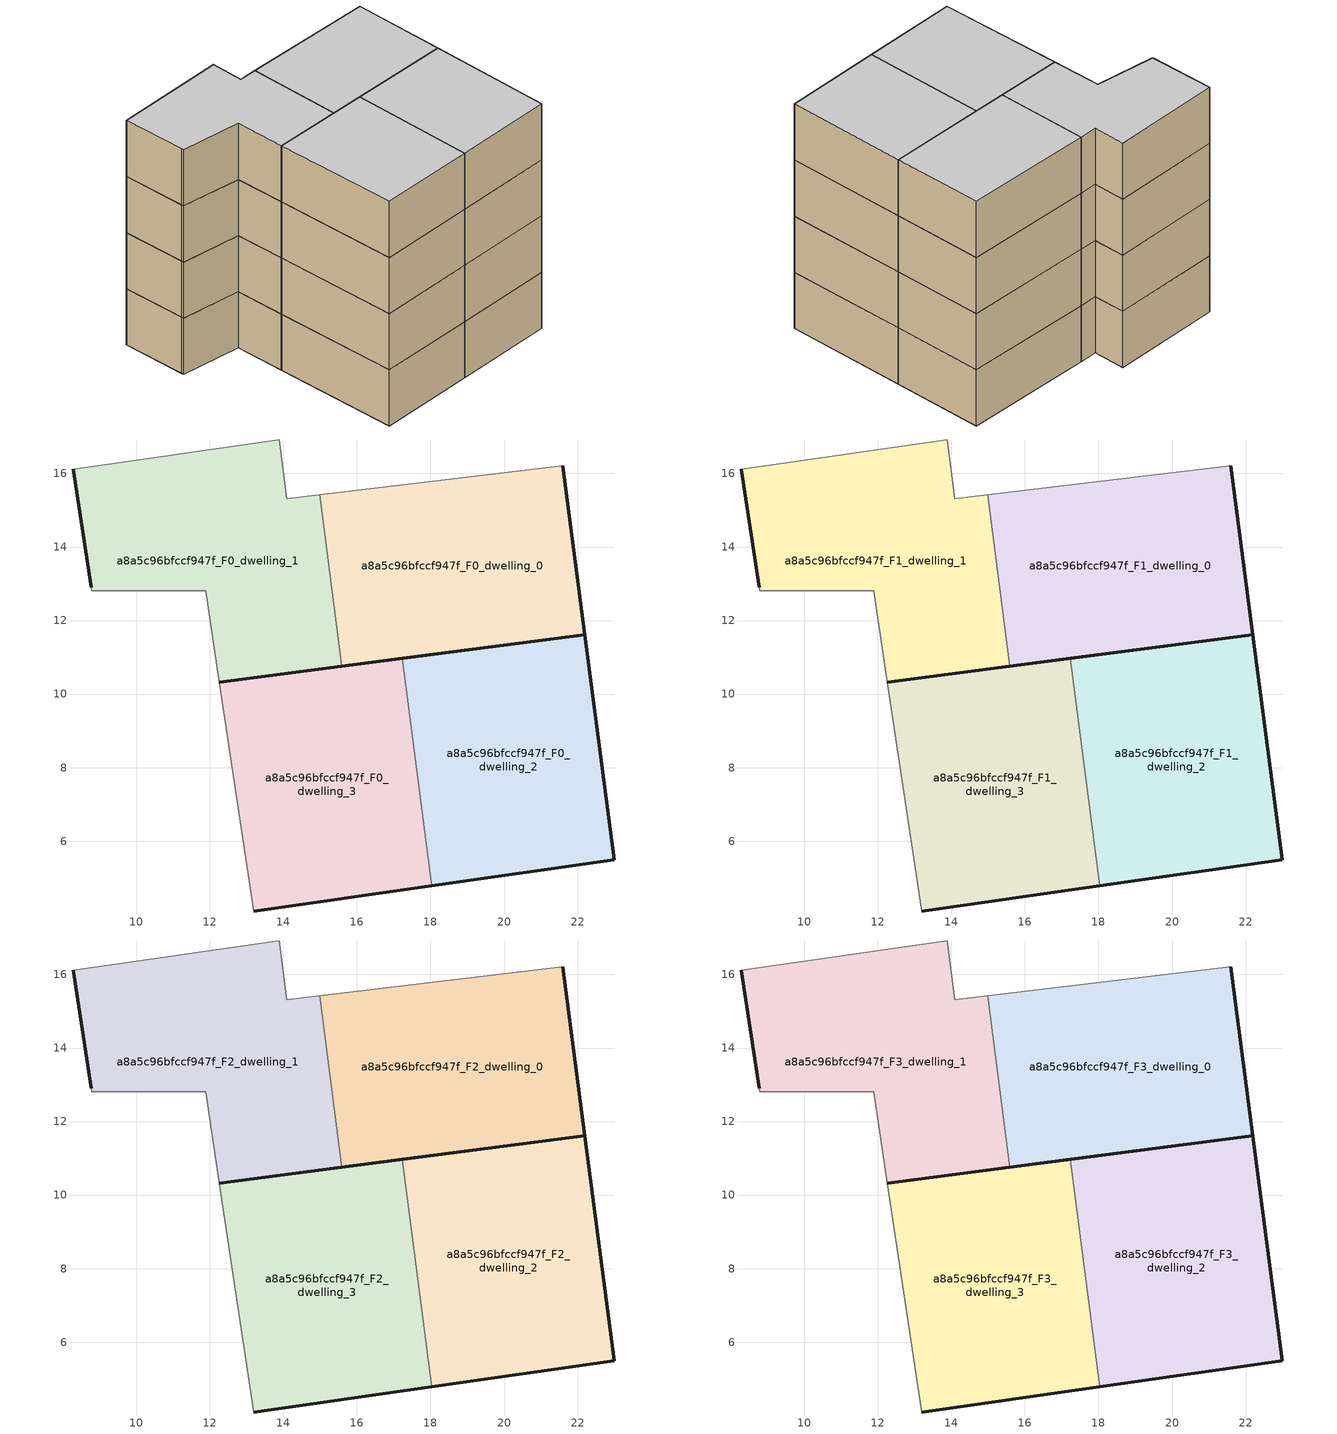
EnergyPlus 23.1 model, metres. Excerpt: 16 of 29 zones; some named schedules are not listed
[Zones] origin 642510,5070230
a8a5c96bfccf947f_F0_dwelling_0
 floor ground (EU_floor_Construction): 22.2,11.62 21.6,16.21 14.99,15.42 15.59,10.76 z0
 wall outside (EU_wall_Construction): 21.6,16.21 22.2,11.62 15.59,10.76 z0:3
 wall adiabatic (EU_wall_Construction): 14.99,15.42 21.6,16.21 z0:3
 wall to a8a5c96bfccf947f_F0_dwelling_1 (EU_wall_Construction): 15.59,10.76 14.99,15.42 z0:3
a8a5c96bfccf947f_F0_dwelling_1
 floor ground (EU_floor_Construction): 15.59,10.76 14.99,15.42 14.09,15.31 13.89,16.91 8.29,16.11 8.77,12.9 8.79,12.81 11.89,12.81 12.26,10.33 z0
 wall outside (EU_wall_Construction): 8.77,12.9 8.29,16.11 / 15.59,10.76 12.26,10.33 z0:3
 wall adiabatic (EU_wall_Construction): 8.29,16.11 13.89,16.91 14.09,15.31 14.99,15.42 / 12.26,10.33 11.89,12.81 8.79,12.81 8.77,12.9 z0:3
a8a5c96bfccf947f_F0_dwelling_2
 floor ground (EU_floor_Construction): 22.99,5.5 22.2,11.62 17.23,10.97 18.04,4.79 z0
 wall outside (EU_wall_Construction): 17.23,10.97 22.2,11.62 22.99,5.5 18.04,4.79 z0:3
 wall to a8a5c96bfccf947f_F0_dwelling_3 (EU_wall_Construction): 18.04,4.79 17.23,10.97 z0:3
a8a5c96bfccf947f_F0_dwelling_3
 floor ground (EU_floor_Construction): 18.04,4.79 17.23,10.97 12.26,10.33 13.19,4.1 z0
 wall outside (EU_wall_Construction): 18.04,4.79 13.19,4.1 / 12.26,10.33 17.23,10.97 z0:3
 wall adiabatic (EU_wall_Construction): 13.19,4.1 12.26,10.33 z0:3
a8a5c96bfccf947f_F1_dwelling_0
 floor to a8a5c96bfccf947f_F0_dwelling_0 (EU_floor_Construction): 22.2,11.62 21.6,16.21 14.99,15.42 15.59,10.76 z3
 wall outside (EU_wall_Construction): 21.6,16.21 22.2,11.62 15.59,10.76 z3:6
 wall adiabatic (EU_wall_Construction): 14.99,15.42 21.6,16.21 z3:6
 wall to a8a5c96bfccf947f_F1_dwelling_1 (EU_wall_Construction): 15.59,10.76 14.99,15.42 z3:6
a8a5c96bfccf947f_F1_dwelling_1
 floor to a8a5c96bfccf947f_F0_dwelling_1 (EU_floor_Construction): 15.59,10.76 14.99,15.42 14.09,15.31 13.89,16.91 8.29,16.11 8.77,12.9 8.79,12.81 11.89,12.81 12.26,10.33 z3
 wall outside (EU_wall_Construction): 8.77,12.9 8.29,16.11 / 15.59,10.76 12.26,10.33 z3:6
 wall adiabatic (EU_wall_Construction): 8.29,16.11 13.89,16.91 14.09,15.31 14.99,15.42 / 12.26,10.33 11.89,12.81 8.79,12.81 8.77,12.9 z3:6
a8a5c96bfccf947f_F1_dwelling_2
 floor to a8a5c96bfccf947f_F0_dwelling_2 (EU_floor_Construction): 22.99,5.5 22.2,11.62 17.23,10.97 18.04,4.79 z3
 wall outside (EU_wall_Construction): 17.23,10.97 22.2,11.62 22.99,5.5 18.04,4.79 z3:6
 wall to a8a5c96bfccf947f_F1_dwelling_3 (EU_wall_Construction): 18.04,4.79 17.23,10.97 z3:6
a8a5c96bfccf947f_F1_dwelling_3
 floor to a8a5c96bfccf947f_F0_dwelling_3 (EU_floor_Construction): 18.04,4.79 17.23,10.97 12.26,10.33 13.19,4.1 z3
 wall outside (EU_wall_Construction): 18.04,4.79 13.19,4.1 / 12.26,10.33 17.23,10.97 z3:6
 wall adiabatic (EU_wall_Construction): 13.19,4.1 12.26,10.33 z3:6
a8a5c96bfccf947f_F2_dwelling_0
 floor to a8a5c96bfccf947f_F1_dwelling_0 (EU_floor_Construction): 22.2,11.62 21.6,16.21 14.99,15.42 15.59,10.76 z6
 wall outside (EU_wall_Construction): 21.6,16.21 22.2,11.62 15.59,10.76 z6:9
 wall adiabatic (EU_wall_Construction): 14.99,15.42 21.6,16.21 z6:9
 wall to a8a5c96bfccf947f_F2_dwelling_1 (EU_wall_Construction): 15.59,10.76 14.99,15.42 z6:9
a8a5c96bfccf947f_F2_dwelling_1
 floor to a8a5c96bfccf947f_F1_dwelling_1 (EU_floor_Construction): 15.59,10.76 14.99,15.42 14.09,15.31 13.89,16.91 8.29,16.11 8.77,12.9 8.79,12.81 11.89,12.81 12.26,10.33 z6
 wall outside (EU_wall_Construction): 8.77,12.9 8.29,16.11 / 15.59,10.76 12.26,10.33 z6:9
 wall adiabatic (EU_wall_Construction): 8.29,16.11 13.89,16.91 14.09,15.31 14.99,15.42 / 12.26,10.33 11.89,12.81 8.79,12.81 8.77,12.9 z6:9
a8a5c96bfccf947f_F2_dwelling_2
 floor to a8a5c96bfccf947f_F1_dwelling_2 (EU_floor_Construction): 22.99,5.5 22.2,11.62 17.23,10.97 18.04,4.79 z6
 wall outside (EU_wall_Construction): 17.23,10.97 22.2,11.62 22.99,5.5 18.04,4.79 z6:9
 wall to a8a5c96bfccf947f_F2_dwelling_3 (EU_wall_Construction): 18.04,4.79 17.23,10.97 z6:9
a8a5c96bfccf947f_F2_dwelling_3
 floor to a8a5c96bfccf947f_F1_dwelling_3 (EU_floor_Construction): 18.04,4.79 17.23,10.97 12.26,10.33 13.19,4.1 z6
 wall outside (EU_wall_Construction): 18.04,4.79 13.19,4.1 / 12.26,10.33 17.23,10.97 z6:9
 wall adiabatic (EU_wall_Construction): 13.19,4.1 12.26,10.33 z6:9
a8a5c96bfccf947f_F3_dwelling_0
 floor to a8a5c96bfccf947f_F2_dwelling_0 (EU_floor_Construction): 22.2,11.62 21.6,16.21 14.99,15.42 15.59,10.76 z9
 wall outside (EU_wall_Construction): 21.6,16.21 22.2,11.62 15.59,10.76 z9:12
 wall adiabatic (EU_wall_Construction): 14.99,15.42 21.6,16.21 z9:12
 wall to a8a5c96bfccf947f_F3_dwelling_1 (EU_wall_Construction): 15.59,10.76 14.99,15.42 z9:12
 ceiling to a8a5c96bfccf947f_F4_dwelling_0 (EU_floor_Construction): 21.6,16.21 22.2,11.62 15.59,10.76 14.99,15.42 z12
a8a5c96bfccf947f_F3_dwelling_1
 floor to a8a5c96bfccf947f_F2_dwelling_1 (EU_floor_Construction): 15.59,10.76 14.99,15.42 14.09,15.31 13.89,16.91 8.29,16.11 8.77,12.9 8.79,12.81 11.89,12.81 12.26,10.33 z9
 wall outside (EU_wall_Construction): 8.77,12.9 8.29,16.11 / 15.59,10.76 12.26,10.33 z9:12
 wall adiabatic (EU_wall_Construction): 8.29,16.11 13.89,16.91 14.09,15.31 14.99,15.42 / 12.26,10.33 11.89,12.81 8.79,12.81 8.77,12.9 z9:12
 ceiling to a8a5c96bfccf947f_F4_dwelling_1 (EU_floor_Construction): 14.99,15.42 15.59,10.76 12.26,10.33 11.89,12.81 8.79,12.81 8.77,12.9 8.29,16.11 13.89,16.91 14.09,15.31 z12
a8a5c96bfccf947f_F3_dwelling_2
 floor to a8a5c96bfccf947f_F2_dwelling_2 (EU_floor_Construction): 22.99,5.5 22.2,11.62 17.23,10.97 18.04,4.79 z9
 wall outside (EU_wall_Construction): 17.23,10.97 22.2,11.62 22.99,5.5 18.04,4.79 z9:12
 wall to a8a5c96bfccf947f_F3_dwelling_3 (EU_wall_Construction): 18.04,4.79 17.23,10.97 z9:12
 ceiling to a8a5c96bfccf947f_F4_dwelling_2 (EU_floor_Construction): 22.2,11.62 22.99,5.5 18.04,4.79 17.23,10.97 z12
a8a5c96bfccf947f_F3_dwelling_3
 floor to a8a5c96bfccf947f_F2_dwelling_3 (EU_floor_Construction): 18.04,4.79 17.23,10.97 12.26,10.33 13.19,4.1 z9
 wall outside (EU_wall_Construction): 18.04,4.79 13.19,4.1 / 12.26,10.33 17.23,10.97 z9:12
 wall adiabatic (EU_wall_Construction): 13.19,4.1 12.26,10.33 z9:12
 ceiling to a8a5c96bfccf947f_F4_dwelling_3 (EU_floor_Construction): 17.23,10.97 18.04,4.79 13.19,4.1 12.26,10.33 z12
[Building]
EU S2 Campaign: North Axis=0; Terrain=City; Solar Distribution=FullExterior
[Site:Location]
Lyon-Bron: Latitude=45.75; Longitude=5; Time Zone=1; Elevation=198
[SizingPeriod:WeatherFileDays]
AnnualSizingPeriod: Begin Month=1; Begin Day of Month=1; End Month=12; End Day of Month=31; Day of Week for Start Day=Monday; Use Weather File Daylight Saving Period=No; Use Weather File Rain and Snow Indicators=No
[MATERIAL]
EU_InternalMass_Material: Roughness=MediumRough; Thickness=0.1; Conductivity=1; Density=1800; Specific Heat=900; Thermal Absorptance=0.9; Solar Absorptance=0.7; Visible Absorptance=0.7
[MATERIAL:NOMASS] Roughness=MediumRough; Thermal Absorptance=0.9; Solar Absorptance=0.7; Visible Absorptance=0.7
Name | Thermal Resistance
EU_wall_NoMass | 0.776494
EU_floor_NoMass | 0.421597
[CONSTRUCTION]
EU_wall_Construction: EU_wall_NoMass
EU_floor_Construction: EU_floor_NoMass
EU_InternalMass_Construction: EU_InternalMass_Material
[ZONE] Type=1; Multiplier=1; Ceiling Height=autocalculate; Floor Area=autocalculate; Part of Total Floor Area=Yes
Name | Volume
a8a5c96bfccf947f_F0_dwelling_0; a8a5c96bfccf947f_F0_dwelling_3; a8a5c96bfccf947f_F1_dwelling_3; a8a5c96bfccf947f_F2_dwelling_3; a8a5c96bfccf947f_F3_dwelling_3 | 93.1355
a8a5c96bfccf947f_F1_dwelling_0; a8a5c96bfccf947f_F2_dwelling_0; a8a5c96bfccf947f_F3_dwelling_0 | 93.137
a8a5c96bfccf947f_F0_dwelling_1 | 93.1392
a8a5c96bfccf947f_F1_dwelling_1; a8a5c96bfccf947f_F2_dwelling_1; a8a5c96bfccf947f_F3_dwelling_1 | 93.1377
a8a5c96bfccf947f_F0_dwelling_2 | 93.1296
a8a5c96bfccf947f_F1_dwelling_2; a8a5c96bfccf947f_F2_dwelling_2; a8a5c96bfccf947f_F3_dwelling_2 | 93.1289
[INTERNALMASS] Construction=EU_InternalMass_Construction
Name | Zone or ZoneList | Surface Area
a8a5c96bfccf947f_F0_dwelling_0_EU_InternalMass | a8a5c96bfccf947f_F0_dwelling_0 | 31.0463
a8a5c96bfccf947f_F0_dwelling_1_EU_InternalMass | a8a5c96bfccf947f_F0_dwelling_1 | 31.0462
a8a5c96bfccf947f_F0_dwelling_2_EU_InternalMass | a8a5c96bfccf947f_F0_dwelling_2 | 31.0437
a8a5c96bfccf947f_F0_dwelling_3_EU_InternalMass | a8a5c96bfccf947f_F0_dwelling_3 | 31.0456
a8a5c96bfccf947f_F1_dwelling_0_EU_InternalMass | a8a5c96bfccf947f_F1_dwelling_0 | 31.0463
a8a5c96bfccf947f_F1_dwelling_1_EU_InternalMass | a8a5c96bfccf947f_F1_dwelling_1 | 31.0462
a8a5c96bfccf947f_F1_dwelling_2_EU_InternalMass | a8a5c96bfccf947f_F1_dwelling_2 | 31.0437
a8a5c96bfccf947f_F1_dwelling_3_EU_InternalMass | a8a5c96bfccf947f_F1_dwelling_3 | 31.0456
a8a5c96bfccf947f_F2_dwelling_0_EU_InternalMass | a8a5c96bfccf947f_F2_dwelling_0 | 31.0463
a8a5c96bfccf947f_F2_dwelling_1_EU_InternalMass | a8a5c96bfccf947f_F2_dwelling_1 | 31.0462
a8a5c96bfccf947f_F2_dwelling_2_EU_InternalMass | a8a5c96bfccf947f_F2_dwelling_2 | 31.0437
a8a5c96bfccf947f_F2_dwelling_3_EU_InternalMass | a8a5c96bfccf947f_F2_dwelling_3 | 31.0456
a8a5c96bfccf947f_F3_dwelling_0_EU_InternalMass | a8a5c96bfccf947f_F3_dwelling_0 | 31.0463
a8a5c96bfccf947f_F3_dwelling_1_EU_InternalMass | a8a5c96bfccf947f_F3_dwelling_1 | 31.0462
a8a5c96bfccf947f_F3_dwelling_2_EU_InternalMass | a8a5c96bfccf947f_F3_dwelling_2 | 31.0437
a8a5c96bfccf947f_F3_dwelling_3_EU_InternalMass | a8a5c96bfccf947f_F3_dwelling_3 | 31.0456
[OTHEREQUIPMENT] Fuel Type=Electricity; Design Level Calculation Method=Watts/Area; Power per Zone Floor Area=1; Fraction Latent=0; Fraction Radiant=0; Fraction Lost=0; Carbon Dioxide Generation Rate=0; EndUse Subcategory=EU_Step8_InternalGains
Name | Zone or ZoneList or Space or SpaceList | Schedule
EU_Step8_InternalGain_a8a5c96bfccf947f_F0_dwelling_0_f000 | a8a5c96bfccf947f_F0_dwelling_0 | EU_Step8_GainSchedule_a8a5c96bfccf947f_F0_dwelling_0_f000
EU_Step8_InternalGain_a8a5c96bfccf947f_F0_dwelling_1_f000 | a8a5c96bfccf947f_F0_dwelling_1 | EU_Step8_GainSchedule_a8a5c96bfccf947f_F0_dwelling_1_f000
EU_Step8_InternalGain_a8a5c96bfccf947f_F0_dwelling_2_f000 | a8a5c96bfccf947f_F0_dwelling_2 | EU_Step8_GainSchedule_a8a5c96bfccf947f_F0_dwelling_2_f000
EU_Step8_InternalGain_a8a5c96bfccf947f_F0_dwelling_3_f000 | a8a5c96bfccf947f_F0_dwelling_3 | EU_Step8_GainSchedule_a8a5c96bfccf947f_F0_dwelling_3_f000
EU_Step8_InternalGain_a8a5c96bfccf947f_F1_dwelling_0_f000 | a8a5c96bfccf947f_F1_dwelling_0 | EU_Step8_GainSchedule_a8a5c96bfccf947f_F1_dwelling_0_f000
EU_Step8_InternalGain_a8a5c96bfccf947f_F1_dwelling_1_f000 | a8a5c96bfccf947f_F1_dwelling_1 | EU_Step8_GainSchedule_a8a5c96bfccf947f_F1_dwelling_1_f000
EU_Step8_InternalGain_a8a5c96bfccf947f_F1_dwelling_2_f000 | a8a5c96bfccf947f_F1_dwelling_2 | EU_Step8_GainSchedule_a8a5c96bfccf947f_F1_dwelling_2_f000
EU_Step8_InternalGain_a8a5c96bfccf947f_F1_dwelling_3_f000 | a8a5c96bfccf947f_F1_dwelling_3 | EU_Step8_GainSchedule_a8a5c96bfccf947f_F1_dwelling_3_f000
EU_Step8_InternalGain_a8a5c96bfccf947f_F2_dwelling_0_f000 | a8a5c96bfccf947f_F2_dwelling_0 | EU_Step8_GainSchedule_a8a5c96bfccf947f_F2_dwelling_0_f000
EU_Step8_InternalGain_a8a5c96bfccf947f_F2_dwelling_1_f000 | a8a5c96bfccf947f_F2_dwelling_1 | EU_Step8_GainSchedule_a8a5c96bfccf947f_F2_dwelling_1_f000
EU_Step8_InternalGain_a8a5c96bfccf947f_F2_dwelling_2_f000 | a8a5c96bfccf947f_F2_dwelling_2 | EU_Step8_GainSchedule_a8a5c96bfccf947f_F2_dwelling_2_f000
EU_Step8_InternalGain_a8a5c96bfccf947f_F2_dwelling_3_f000 | a8a5c96bfccf947f_F2_dwelling_3 | EU_Step8_GainSchedule_a8a5c96bfccf947f_F2_dwelling_3_f000
EU_Step8_InternalGain_a8a5c96bfccf947f_F3_dwelling_0_f000 | a8a5c96bfccf947f_F3_dwelling_0 | EU_Step8_GainSchedule_a8a5c96bfccf947f_F3_dwelling_0_f000
EU_Step8_InternalGain_a8a5c96bfccf947f_F3_dwelling_1_f000 | a8a5c96bfccf947f_F3_dwelling_1 | EU_Step8_GainSchedule_a8a5c96bfccf947f_F3_dwelling_1_f000
EU_Step8_InternalGain_a8a5c96bfccf947f_F3_dwelling_2_f000 | a8a5c96bfccf947f_F3_dwelling_2 | EU_Step8_GainSchedule_a8a5c96bfccf947f_F3_dwelling_2_f000
EU_Step8_InternalGain_a8a5c96bfccf947f_F3_dwelling_3_f000 | a8a5c96bfccf947f_F3_dwelling_3 | EU_Step8_GainSchedule_a8a5c96bfccf947f_F3_dwelling_3_f000
[ZONEVENTILATION:DESIGNFLOWRATE] Schedule=EU_AlwaysOn; Design Flow Rate Calculation Method=AirChanges/Hour; Air Changes per Hour=0.693814; Ventilation Type=Natural; Fan Pressure Rise=0; Fan Total Efficiency=1; Constant Term Coefficient=1; Temperature Term Coefficient=0; Velocity Term Coefficient=0; Velocity Squared Term Coefficient=0; Minimum Indoor Temperature=-100; Maximum Indoor Temperature=100; Delta Temperature=-100; Minimum Outdoor Temperature=-100; Maximum Outdoor Temperature=100; Maximum Wind Speed=40
Name | Zone or ZoneList or Space or SpaceList
EU_ConstantAir_a8a5c96bfccf947f_F0_dwelling_0 | a8a5c96bfccf947f_F0_dwelling_0
EU_ConstantAir_a8a5c96bfccf947f_F0_dwelling_1 | a8a5c96bfccf947f_F0_dwelling_1
EU_ConstantAir_a8a5c96bfccf947f_F0_dwelling_2 | a8a5c96bfccf947f_F0_dwelling_2
EU_ConstantAir_a8a5c96bfccf947f_F0_dwelling_3 | a8a5c96bfccf947f_F0_dwelling_3
EU_ConstantAir_a8a5c96bfccf947f_F1_dwelling_0 | a8a5c96bfccf947f_F1_dwelling_0
EU_ConstantAir_a8a5c96bfccf947f_F1_dwelling_1 | a8a5c96bfccf947f_F1_dwelling_1
EU_ConstantAir_a8a5c96bfccf947f_F1_dwelling_2 | a8a5c96bfccf947f_F1_dwelling_2
EU_ConstantAir_a8a5c96bfccf947f_F1_dwelling_3 | a8a5c96bfccf947f_F1_dwelling_3
EU_ConstantAir_a8a5c96bfccf947f_F2_dwelling_0 | a8a5c96bfccf947f_F2_dwelling_0
EU_ConstantAir_a8a5c96bfccf947f_F2_dwelling_1 | a8a5c96bfccf947f_F2_dwelling_1
EU_ConstantAir_a8a5c96bfccf947f_F2_dwelling_2 | a8a5c96bfccf947f_F2_dwelling_2
EU_ConstantAir_a8a5c96bfccf947f_F2_dwelling_3 | a8a5c96bfccf947f_F2_dwelling_3
EU_ConstantAir_a8a5c96bfccf947f_F3_dwelling_0 | a8a5c96bfccf947f_F3_dwelling_0
EU_ConstantAir_a8a5c96bfccf947f_F3_dwelling_1 | a8a5c96bfccf947f_F3_dwelling_1
EU_ConstantAir_a8a5c96bfccf947f_F3_dwelling_2 | a8a5c96bfccf947f_F3_dwelling_2
EU_ConstantAir_a8a5c96bfccf947f_F3_dwelling_3 | a8a5c96bfccf947f_F3_dwelling_3
[HVACTEMPLATE:THERMOSTAT] Constant Heating Setpoint=20; Constant Cooling Setpoint=50
EU_HeatOnly_a8a5c96bfccf947f_F0_dwelling_0; EU_HeatOnly_a8a5c96bfccf947f_F0_dwelling_1; EU_HeatOnly_a8a5c96bfccf947f_F0_dwelling_2; EU_HeatOnly_a8a5c96bfccf947f_F0_dwelling_3; EU_HeatOnly_a8a5c96bfccf947f_F1_dwelling_0; EU_HeatOnly_a8a5c96bfccf947f_F1_dwelling_1; EU_HeatOnly_a8a5c96bfccf947f_F1_dwelling_2; EU_HeatOnly_a8a5c96bfccf947f_F1_dwelling_3; EU_HeatOnly_a8a5c96bfccf947f_F2_dwelling_0; EU_HeatOnly_a8a5c96bfccf947f_F2_dwelling_1; EU_HeatOnly_a8a5c96bfccf947f_F2_dwelling_2; EU_HeatOnly_a8a5c96bfccf947f_F2_dwelling_3; EU_HeatOnly_a8a5c96bfccf947f_F3_dwelling_0; EU_HeatOnly_a8a5c96bfccf947f_F3_dwelling_1; EU_HeatOnly_a8a5c96bfccf947f_F3_dwelling_2; EU_HeatOnly_a8a5c96bfccf947f_F3_dwelling_3; EU_HeatOnly_a8a5c96bfccf947f_F4_dwelling_0; EU_HeatOnly_a8a5c96bfccf947f_F4_dwelling_1; EU_HeatOnly_a8a5c96bfccf947f_F4_dwelling_2; EU_HeatOnly_a8a5c96bfccf947f_F4_dwelling_3; EU_HeatOnly_a8a5c96bfccf947f_F5_dwelling_0; EU_HeatOnly_a8a5c96bfccf947f_F5_dwelling_1; EU_HeatOnly_a8a5c96bfccf947f_F5_dwelling_2; EU_HeatOnly_a8a5c96bfccf947f_F6_dwelling_0; EU_HeatOnly_a8a5c96bfccf947f_F6_dwelling_1; EU_HeatOnly_a8a5c96bfccf947f_F6_dwelling_2; EU_HeatOnly_a8a5c96bfccf947f_F7_dwelling_0; EU_HeatOnly_a8a5c96bfccf947f_F7_dwelling_1; EU_HeatOnly_a8a5c96bfccf947f_F7_dwelling_2
[HVACTEMPLATE:ZONE:IDEALLOADSAIRSYSTEM] System Availability Schedule=EU_AlwaysOn; Maximum Heating Supply Air Temperature=50; Minimum Cooling Supply Air Temperature=13; Maximum Heating Supply Air Humidity Ratio=0.0156; Minimum Cooling Supply Air Humidity Ratio=0.0077; Heating Limit=NoLimit; Cooling Limit=NoLimit; Heating Availability Schedule=EU_AlwaysOn; Cooling Availability Schedule=EU_CoolingOff; Dehumidification Control Type=ConstantSensibleHeatRatio; Cooling Sensible Heat Ratio=0.7; Dehumidification Setpoint=60; Humidification Control Type=None; Humidification Setpoint=30; Outdoor Air Method=None; Outdoor Air Flow Rate per Person=0.00944; Outdoor Air Flow Rate per Zone Floor Area=0; Outdoor Air Flow Rate per Zone=0; Demand Controlled Ventilation Type=None; Outdoor Air Economizer Type=NoEconomizer; Heat Recovery Type=None; Sensible Heat Recovery Effectiveness=0.7; Latent Heat Recovery Effectiveness=0.65
Name | Template Thermostat
a8a5c96bfccf947f_F0_dwelling_0 | EU_HeatOnly_a8a5c96bfccf947f_F0_dwelling_0
a8a5c96bfccf947f_F0_dwelling_1 | EU_HeatOnly_a8a5c96bfccf947f_F0_dwelling_1
a8a5c96bfccf947f_F0_dwelling_2 | EU_HeatOnly_a8a5c96bfccf947f_F0_dwelling_2
a8a5c96bfccf947f_F0_dwelling_3 | EU_HeatOnly_a8a5c96bfccf947f_F0_dwelling_3
a8a5c96bfccf947f_F1_dwelling_0 | EU_HeatOnly_a8a5c96bfccf947f_F1_dwelling_0
